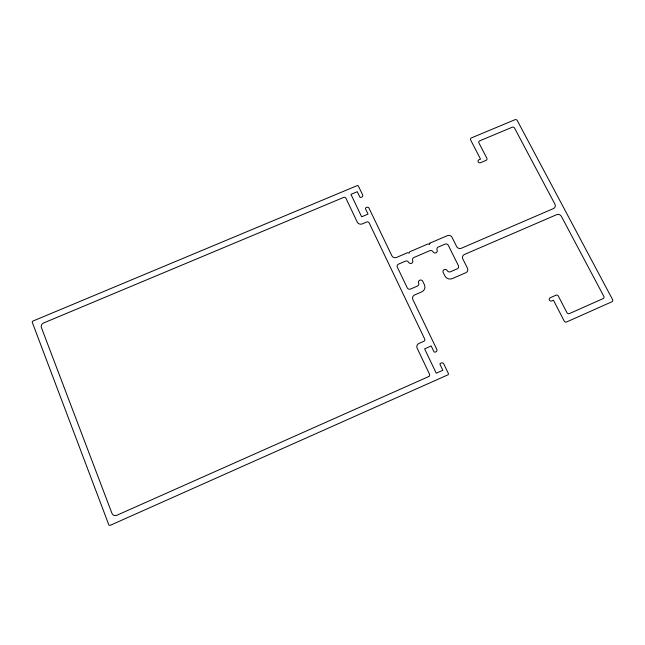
<?xml version="1.0" encoding="UTF-8"?>
<svg xmlns="http://www.w3.org/2000/svg" width="645" height="645" viewBox="0 0 645 645"><rect width="100%" height="100%" fill="white"/><g stroke="black" fill="none" stroke-linecap="round" stroke-linejoin="round"><path stroke-width="0.97" d="M429.925 243.125L429.425 244.463L428.014 243.947L409.623 251.824L409.115 253.171L407.704 252.647L396.53 257.436A3.556 3.394 13.1 0 1 391.821 255.694L369.029 208.206A1.75 1.661 7 0 0 366.707 207.359L366.07 207.634A1.048 0.992 6.9 0 0 365.554 208.94L368.029 214.116L361.643 216.809L350.945 194.363L357.29 191.702L359.749 196.83A1.048 0.992 5.8 0 0 361.136 197.338L361.772 197.072A1.75 1.645 5.8 0 0 362.635 194.895L358.451 186.171A1.048 0.984 5.2 0 0 357.064 185.671L32.976 321.049A1.121 1.032 -34.6 0 0 32.315 322.452L108.771 524.724A1.193 1.129 -57.6 0 0 110.247 525.32L447.832 374.882A1.113 1.072 37.1 0 0 448.34 373.455L443.744 363.869A1.846 1.782 34.9 0 0 441.309 362.95L440.656 363.24A1.105 1.072 34.7 0 0 440.14 364.667L442.825 370.286L436.238 373.213L424.62 348.856L431.182 345.962L433.843 351.525A1.097 1.064 31.5 0 0 435.294 352.073L435.956 351.783A1.83 1.774 31.3 0 0 436.81 349.421L412.873 299.562A3.604 3.467 20.4 0 1 414.59 294.967L421.741 291.863A5.636 5.41 19.6 0 0 424.402 284.687L422.773 281.325A2.274 2.185 19.2 0 0 419.798 280.188A2.274 2.185 19.2 0 0 418.629 283.002A2.507 2.411 18.8 0 1 417.388 286.082L410.559 289.041A2.516 2.411 18.1 0 1 407.229 287.799L397.368 267.256A2.499 2.386 14.7 0 1 398.57 264.095L405.366 261.177A2.491 2.386 15.4 0 1 408.616 262.297A2.266 2.161 15.9 0 0 411.566 263.305A2.266 2.161 15.9 0 0 412.687 260.548A2.491 2.378 16.3 0 1 413.929 257.5L429.78 250.695A2.491 2.37 17.7 0 1 433.037 251.8A2.257 2.145 18 0 0 435.98 252.808A2.257 2.145 18 0 0 437.084 250.058A2.491 2.362 18.4 0 1 438.294 247.035L445.026 244.149A2.491 2.354 18.9 0 1 448.323 245.358L458.401 265.659A2.507 2.378 21.8 0 1 457.249 268.82L450.492 271.747A2.507 2.386 21.4 0 1 447.219 270.626A2.274 2.169 21.1 0 0 444.203 269.634A2.274 2.169 21.1 0 0 443.196 272.488L444.84 275.834A5.628 5.353 21.9 0 0 452.314 278.592L465.803 272.738A3.588 3.402 22.9 0 0 467.44 268.215L462.828 258.959A3.572 3.378 21.9 0 1 464.456 254.469L556.659 214.664A3.556 3.281 25.3 0 1 561.384 216.365L603.809 296.321A1.83 1.693 33.7 0 1 603.067 298.619L569.39 313.599A1.838 1.709 34 0 1 566.963 312.704L558.352 296.103A1.822 1.701 32 0 0 555.942 295.217L550.209 297.748A1.822 1.709 32 0 0 549.435 300.038A1.822 1.709 32 0 0 551.854 300.925L553.45 300.223L564.206 321.041A1.838 1.717 34.7 0 0 566.641 321.944L611.807 301.812A1.838 1.693 34.2 0 0 612.54 299.522L517.25 120.518A1.717 1.564 17 0 0 514.96 119.712L471.439 137.893A1.725 1.588 14.7 0 0 470.648 139.997L480.525 159.105L478.969 159.75A1.733 1.604 16.4 0 0 478.187 161.887A1.733 1.604 16.4 0 0 480.501 162.709L486.072 160.363A1.733 1.604 16.7 0 0 486.854 158.235L478.929 142.94A1.725 1.588 15.5 0 1 479.711 140.836L512.235 127.226A1.725 1.572 17.1 0 1 514.525 128.032L554.942 204.215A3.539 3.265 24.1 0 1 553.442 208.585L461.36 248.252A3.556 3.362 20.2 0 1 456.628 246.527L452.072 237.376A3.548 3.354 18.6 0 0 447.364 235.659L429.925 243.125M428.643 376.591L116.858 515.266A3.967 3.741 -56.6 0 1 111.94 513.291L41.425 327.644A3.725 3.451 -34.7 0 1 43.618 322.976L343.624 197.426A1.75 1.653 3.8 0 1 345.93 198.273L357.201 221.985A3.83 3.636 6.5 0 0 361.998 224L366.795 221.977A1.758 1.669 7.5 0 1 369.125 222.831L424.66 338.972A1.822 1.766 27.9 0 1 423.797 341.318L418.887 343.479A3.66 3.548 29 0 0 417.154 348.195L429.514 374.197A1.846 1.798 36.1 0 1 428.643 376.591"/></g></svg>
